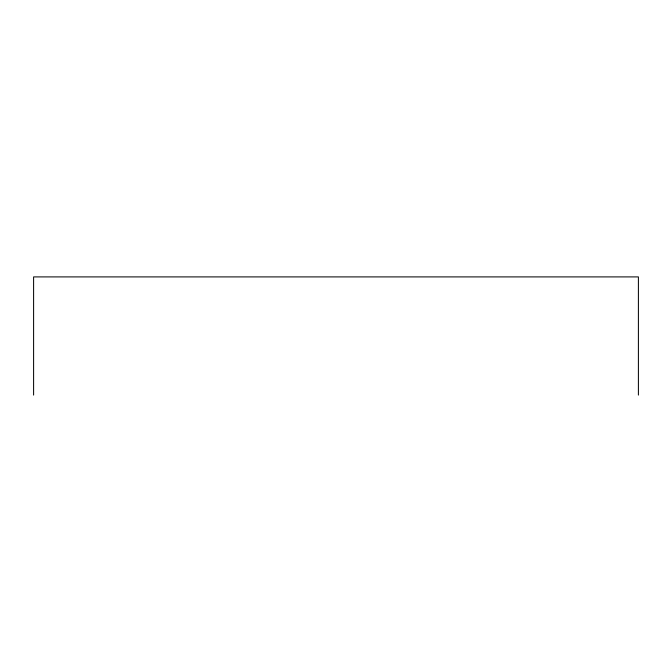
<?xml version="1.0" encoding="UTF-8"?>
<svg xmlns="http://www.w3.org/2000/svg" width="672" height="672" viewBox="0 0 672 672"><rect width="100%" height="100%" fill="white"/><g stroke="black" fill="none" stroke-linecap="round" stroke-linejoin="round"><path stroke-width="1.01" d="M638.4 395.094L638.4 276.906L33.6 276.906L33.6 395.094"/></g></svg>
